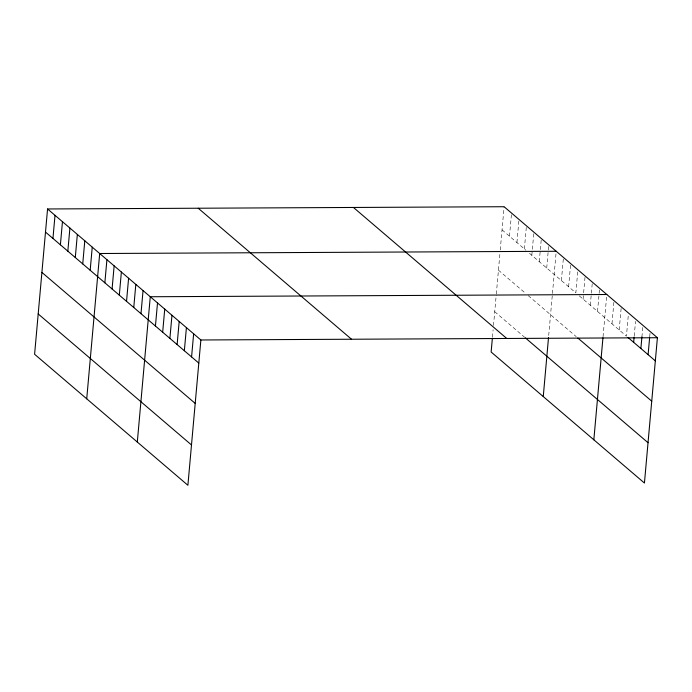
<?xml version="1.0" encoding="UTF-8"?>
<svg xmlns="http://www.w3.org/2000/svg" width="692" height="692" viewBox="0 0 692 692"><rect width="100%" height="100%" fill="white"/><g stroke="black" fill="none" stroke-linecap="round" stroke-linejoin="round"><path stroke-width="0.52" stroke-dasharray="3.46 2.59" d="M492.462 337.168L493.119 329.738M493.5 325.5L496.216 295.086M496.311 294.048L500.048 252.13M500.238 250.002L504.105 206.726M509.485 236.206L511.544 213.093M516.933 242.572L518.991 219.45M524.372 248.938L526.439 225.817M531.819 255.296L533.887 232.183M539.267 261.663L541.334 238.541M546.715 268.029L548.773 244.907M548.704 335.473L552.363 294.55M552.458 293.486L556.221 251.274M561.385 280.563L563.452 257.45M568.616 286.739L570.675 263.626M577.716 271.904L575.839 292.915L528.844 252.753M583.071 299.091L583.538 293.84M583.633 292.785L585.129 275.978M590.293 305.267L592.361 282.154M597.525 311.443L599.583 288.33M603.043 336.719L606.815 294.507M611.979 323.795L614.038 300.683M619.202 329.972L621.269 306.859M628.215 316.183L626.433 336.148L579.048 295.666M634.218 336.018L635.533 321.304M641.917 336.943L642.756 327.48M649.702 336.814L650.082 332.61M502.037 229.848L525.868 250.21M498.439 270.165L525.245 293.071M528.221 295.614L576.254 336.667M494.728 311.703L524.519 337.16"/><path stroke-width="1.04" d="M47.566 208.967L34.6 354.269L187.895 485.274L200.87 339.98L47.566 208.967L504.105 206.726L657.4 337.731L644.434 483.033L491.13 352.02L492.367 338.232M52.947 238.455L55.014 215.333M60.394 244.812L62.462 221.7M67.842 251.179L69.909 228.057M75.29 257.545L77.348 234.424M82.737 263.903L84.796 240.79M90.176 270.269L92.244 247.148M86.725 398.808L99.691 253.514L556.221 251.274M104.855 282.812L106.914 259.69M112.078 288.988L114.145 265.866M119.309 295.164L121.368 272.043M126.532 301.331L128.6 278.219M133.764 307.507L135.822 284.395M140.986 313.684L143.054 290.571M137.31 442.041L150.276 296.747L606.815 294.507M155.44 326.036L157.508 302.923M162.672 332.212L164.731 309.099M169.895 338.388L171.962 315.275M177.126 344.564L179.185 321.451M184.349 350.74L186.416 327.627M191.58 356.916L193.639 333.803M543.255 396.568L548.522 337.558M593.84 439.801L602.948 337.782M633.656 342.324L634.123 337.073M640.878 348.5L641.917 336.943M648.11 354.676L649.606 337.86M200.87 339.98L657.4 337.731M628.033 337.523L655.333 360.852M577.863 338.042L651.734 401.17M525.263 337.791L648.032 442.707M353.448 207.47L506.743 338.475M198.223 208.231L351.519 339.236M45.508 232.088L198.803 363.092M41.909 272.406L195.205 403.41M38.198 313.943L191.494 444.956"/></g></svg>
